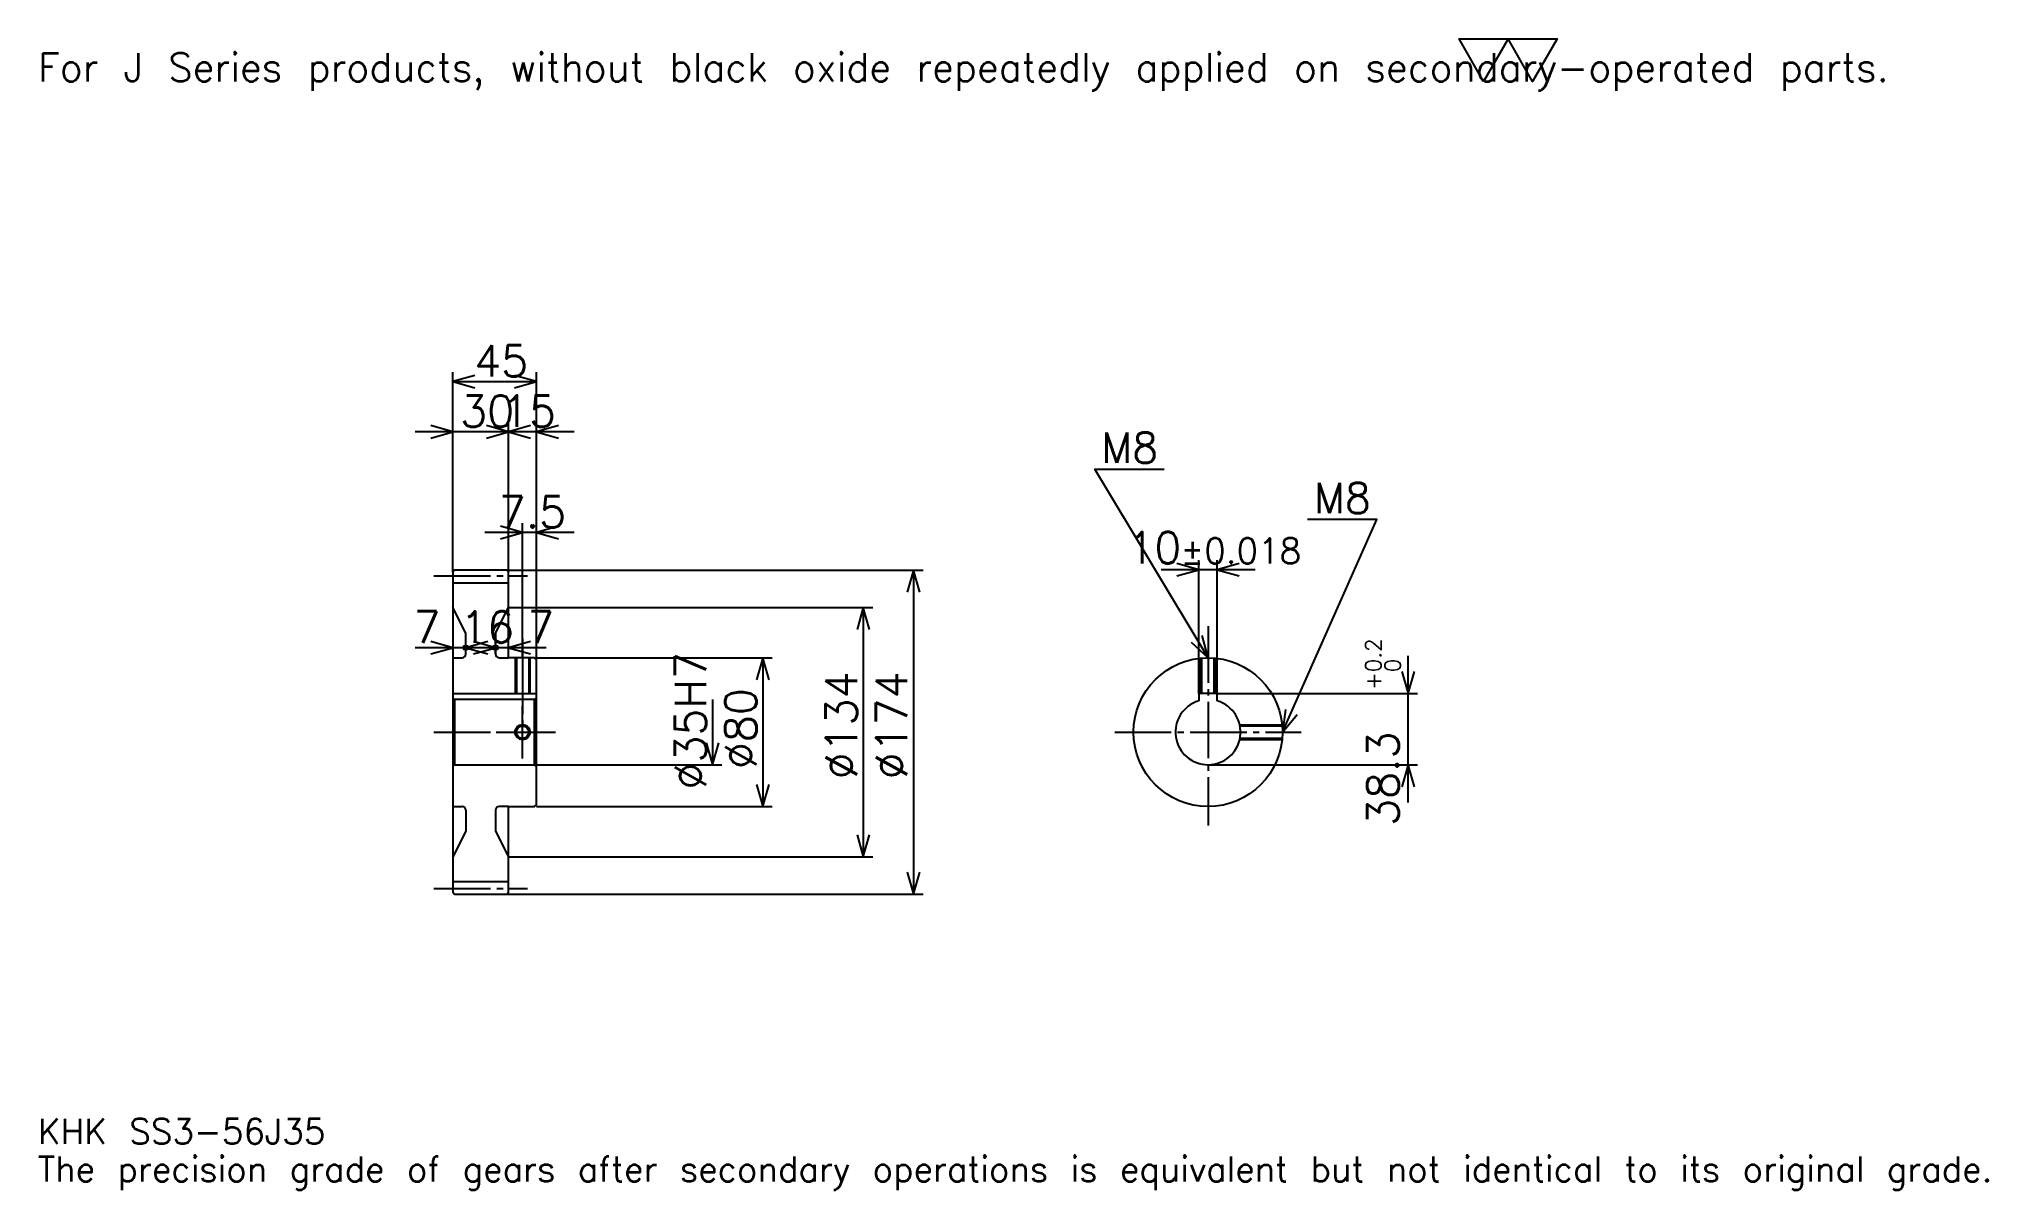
# Model space of a CAD drawing. Extents: x 34 to 1082, y 12 to 631.
import ezdxf

# ---------------------------------------------------------------- set-up
doc = ezdxf.new("R2010")
doc.units = 0
doc.linetypes.add('DASHDOT', pattern=[40.540539, 30.405405, -3.378378, 3.378378, -3.378378])
doc.layers.get('0').update_dxf_attribs({"linetype": 'CONTINUOUS'})
doc.layers.add('DASHDOT', color=6, linetype='DASHDOT')
doc.styles.add('KANJI', font='TXT', dxfattribs={"bigfont": 'BIGFONT'})

msp = doc.modelspace()

# ---------------------------------------------------------------- linework, layer by layer
at = {"color": 5}
for p, q in [((256.756775, 345.445953), (256.756775, 451.864868)), ((301.756775, 345.445953), (301.756775, 451.864868)), ((256.756775, 446.797302), (301.756775, 446.797302)), ((307.027039, 419.770264), (236.486511, 419.770264)), ((322.027039, 419.770264), (266.486511, 419.770264)), ((286.756775, 345.445953), (286.756775, 424.83783)), ((294.256775, 345.445953), (294.256775, 370.783783)), ((322.027039, 365.716217), (273.986511, 365.716217)), ((687.973022, 345.743256), (637.432495, 345.743256)), ((657.702759, 279.245941), (657.702759, 350.810822)), ((667.702759, 279.245941), (667.702759, 350.810822)), ((256.756775, 344.445953), (256.756775, 345.445953)), ((285.756775, 345.445953), (301.756775, 345.445953)), ((286.756775, 344.445953), (286.756775, 345.445953)), ((294.256775, 298.445953), (294.256775, 345.445953)), ((294.256775, 298.445953), (294.256775, 345.445953)), ((301.756775, 345.445953), (509.527039, 345.445953)), ((301.756775, 297.445953), (301.756775, 345.445953)), ((504.459473, 345.445953), (504.459473, 171.445953)), ((286.756775, 325.445953), (301.756775, 325.445953)), ((301.756775, 325.445953), (482.5, 325.445953)), ((477.432434, 325.445953), (477.432434, 191.445953)), ((284.027039, 303.824341), (236.486511, 303.824341)), ((300.027039, 303.824341), (243.486511, 303.824341)), ((307.027039, 303.824341), (259.486511, 303.824341)), ((301.756775, 298.445953), (428.445953, 298.445953)), ((423.378387, 298.445953), (423.378387, 218.445953)), ((770.270325, 220.67569), (770.270325, 299.516235)), ((396.351379, 275.945953), (396.351379, 240.945953)), ((667.702759, 279.245941), (775.337891, 279.245941)), ((301.756775, 240.945953), (401.418945, 240.945953)), ((662.702759, 240.945953), (775.337891, 240.945953)), ((301.756775, 218.445953), (428.445953, 218.445953)), ((286.756775, 191.445953), (301.756775, 191.445953)), ((301.756775, 191.445953), (482.5, 191.445953)), ((285.756775, 171.445953), (301.756775, 171.445953)), ((301.756775, 171.445953), (509.527039, 171.445953))]:
    msp.add_line(p, q, dxfattribs=at)
at = {"color": 4}
for p, q in [((256.756775, 338.695953), (286.756775, 338.695953)), ((279.756775, 311.707672), (279.756775, 300.445953)), ((256.756775, 298.445953), (261.756775, 298.445953)), ((281.756775, 298.445953), (286.756775, 298.445953)), ((256.756775, 279.245941), (301.756775, 279.245941)), ((301.756775, 276.945953), (300.756775, 275.945953)), ((256.756775, 239.945953), (257.756775, 240.945953)), ((301.756775, 239.945953), (300.756775, 240.945953)), ((256.756775, 218.445953), (261.756775, 218.445953)), ((279.756775, 216.445953), (279.756775, 205.184235)), ((286.756775, 218.445953), (281.756775, 218.445953)), ((256.756775, 178.195953), (286.756775, 178.195953))]:
    msp.add_line(p, q, dxfattribs=at)
at = {"color": 7}
msp.add_lwpolyline([(810.810791, 608.108093), (797.635132, 630.945923), (850.33783, 630.945923), (837.16217, 608.108093), (823.98645, 630.945923), (810.810791, 608.108093)], dxfattribs=at)
at = {"color": 5}
for points in [[(268.581085, 450.175659), (256.756775, 446.797302), (268.581085, 443.418945)], [(289.932434, 443.418945), (301.756775, 446.797302), (289.932434, 450.175659)], [(244.932449, 416.391907), (256.756775, 419.770264), (244.932449, 423.148651)], [(274.932434, 416.391907), (286.756775, 419.770264), (274.932434, 423.148651)], [(298.581116, 423.148651), (286.756775, 419.770264), (298.581116, 416.391907)], [(313.581116, 423.148651), (301.756775, 419.770264), (313.581116, 416.391907)], [(662.702759, 298.445953), (601.891907, 399.797302), (639.054077, 399.797302)], [(282.432434, 362.33783), (294.256775, 365.716217), (282.432434, 369.094604)], [(313.581116, 369.094604), (301.756775, 365.716217), (313.581116, 362.33783)], [(702.702759, 258.445953), (753.378418, 372.770264), (716.216248, 372.770264)], [(645.878418, 342.364868), (657.702759, 345.743256), (645.878418, 349.121643)], [(679.527039, 349.121643), (667.702759, 345.743256), (679.527039, 342.364868)], [(507.83783, 333.621643), (504.459473, 345.445953), (501.081116, 333.621643)], [(480.810822, 313.621643), (477.432434, 325.445953), (474.054077, 313.621643)], [(244.932449, 300.445953), (256.756775, 303.824341), (244.932449, 307.202698)], [(263.756775, 303.824341), (262.743256, 304.83783), (264.770294, 304.83783), (264.770294, 302.810822), (262.743256, 302.810822), (262.743256, 304.83783), (263.756775, 303.824341), (264.770294, 302.810822), (264.770294, 304.83783), (263.756775, 303.824341)], [(275.581116, 307.202698), (263.756775, 303.824341), (275.581116, 300.445953)], [(267.932465, 300.445953), (279.756775, 303.824341), (267.932465, 307.202698)], [(279.756775, 303.824341), (278.743256, 304.83783), (280.770294, 304.83783), (280.770294, 302.810822), (278.743256, 302.810822), (278.743256, 304.83783), (279.756775, 303.824341), (280.770294, 302.810822), (280.770294, 304.83783), (279.756775, 303.824341)], [(298.581116, 307.202698), (286.756775, 303.824341), (298.581116, 300.445953)], [(653.722229, 306.847076), (662.702759, 298.445953), (659.516113, 310.323395)], [(426.756775, 286.621643), (423.378387, 298.445953), (420, 286.621643)], [(766.891968, 291.070282), (770.270325, 279.245941), (773.648682, 291.070282)], [(704.405823, 270.624939), (702.702759, 258.445953), (710.582886, 267.886841)], [(392.973022, 252.770279), (396.351379, 240.945953), (399.729736, 252.770279)], [(773.648682, 229.121628), (770.270325, 240.945953), (766.891968, 229.121628)], [(420, 230.270279), (423.378387, 218.445953), (426.756775, 230.270279)], [(474.054077, 203.270279), (477.432434, 191.445953), (480.810822, 203.270279)], [(501.081116, 183.270279), (504.459473, 171.445953), (507.83783, 183.270279)]]:
    msp.add_lwpolyline(points, dxfattribs=at)
at = {"color": 4}
for points in [[(286.756775, 344.445953), (285.756775, 345.445953), (257.756775, 345.445953), (256.756775, 344.445953), (256.756775, 239.945953)], [(256.756775, 239.945953), (256.756775, 172.445953), (257.756775, 171.445953), (285.756775, 171.445953), (286.756775, 172.445953), (286.756775, 218.445953), (300.756775, 218.445953), (301.756775, 219.445953), (301.756775, 297.445953), (300.756775, 298.445953), (286.756775, 298.445953), (286.756775, 344.445953)], [(263.756775, 300.445953), (263.756775, 311.707672), (256.756775, 325.445953)], [(279.756775, 300.445953), (279.756775, 311.707672), (286.756775, 325.445953)], [(290.256775, 298.445953), (290.256775, 279.245941)], [(290.931763, 298.445953), (290.931763, 279.245941)], [(297.581787, 298.445953), (297.581787, 279.245941)], [(298.256775, 298.445953), (298.256775, 279.245941)], [(658.702759, 279.245941), (658.702759, 298.245453)], [(659.377686, 279.245941), (659.377686, 298.307526)], [(666.02771, 279.245941), (666.02771, 298.307526)], [(666.702759, 279.245941), (666.702759, 298.245453)], [(256.756775, 276.945953), (257.756775, 275.945953), (257.756775, 240.945953), (300.756775, 240.945953), (300.756775, 275.945953), (257.756775, 275.945953)], [(667.702759, 275.216461), (667.702759, 279.245941), (657.702759, 279.245941), (657.702759, 275.216461)], [(679.739441, 262.445953), (702.502197, 262.445953)], [(679.739441, 254.445953), (702.502197, 254.445953)], [(679.883911, 261.770966), (702.564331, 261.770966)], [(679.883911, 255.120956), (702.564331, 255.120956)], [(263.756775, 216.445953), (263.756775, 205.184235), (256.756775, 191.445953)], [(279.756775, 216.445953), (279.756775, 205.184235), (286.756775, 191.445953)]]:
    msp.add_lwpolyline(points, dxfattribs=at)
for centre, radius in [((662.702759, 258.445953), 40), ((294.256775, 258.445953), 3.325)]:
    msp.add_circle(centre, radius, dxfattribs=at)
at = {"color": 7}
msp.add_circle((294.256775, 258.445953), 4, dxfattribs=at)
at = {"color": 4}
for centre, radius, start, end in [((261.756775, 300.445953), 2, 270, 0), ((281.756775, 300.445953), 2, 180, 270), ((662.702759, 258.445953), 17.5, 106.601549926, 73.398450074), ((261.756775, 216.445953), 2, 0, 90), ((281.756775, 216.445953), 2, 90, 180)]:
    msp.add_arc(centre, radius, start, end, dxfattribs=at)
at = {"layer": 'DASHDOT', "color": 7}
for p, q in [((246.621643, 342.445953), (296.891907, 342.445953)), ((662.702759, 315.33783), (662.702759, 208.310822)), ((294.256775, 298.445953), (294.256775, 258.445953)), ((246.621643, 258.445953), (311.891907, 258.445953)), ((612.567627, 258.445953), (712.837891, 258.445953)), ((246.621643, 174.445953), (296.891907, 174.445953))]:
    msp.add_line(p, q, dxfattribs=at)
for points in [[(294.256775, 308.581085), (294.256775, 269.110809)], [(294.256775, 244.310822), (294.256775, 272.581085)], [(280.121643, 258.445953), (308.391907, 258.445953)]]:
    msp.add_lwpolyline(points, dxfattribs=at)

# ---------------------------------------------------------------- texts
at = {"color": 7, "style": 'KANJI'}
for s, height, p in [('For J Series products, without black oxide repeatedly applied on secondary-operated parts.', 15.202703, (33.783783, 608.108093)), ('45', 16.891892, (268.277039, 449.5)), ('30', 16.891892, (260.777039, 422.472961)), ('15', 16.891892, (283.277039, 422.472961)), ('M8', 16.216217, (605.270264, 403.17569)), ('M8', 16.216217, (719.594604, 376.148651)), ('7.5', 16.891892, (281.53717, 368.418945)), ('10', 16.891892, (619.38855, 349.121643)), ('%%p0.018', 13.513514, (647.933838, 349.121643)), ('7', 16.891892, (235.641907, 306.527039)), ('16', 16.891892, (260.777039, 306.527039)), ('7', 16.891892, (296.891907, 306.527039)), ('KHK SS3-56J35', 13.513514, (33.783783, 37.162163)), ('The precision grade of gears after secondary operations is equivalent but not identical to its original grade.', 13.513514, (33.783783, 16.891891))]:
    msp.add_text(s, height=height, dxfattribs=at).set_placement(p)
for s, height, p in [('0.2', 8.445946, (755.743286, 290.675354)), ('%%c35H7', 16.891892, (392.973022, 227.618256)), ('0', 8.445946, (766.216309, 290.675354)), ('%%c134', 16.891892, (474.054077, 233.108124)), ('%%c174', 16.891892, (501.081116, 233.108124)), ('+', 8.445946, (755.743286, 281.215912)), ('%%c80', 16.891892, (420, 238.597977)), ('38.3', 16.891892, (765.202759, 208.10112))]:
    msp.add_text(s, height=height, rotation=90, dxfattribs=at).set_placement(p)

doc.saveas('drawing.dxf')
